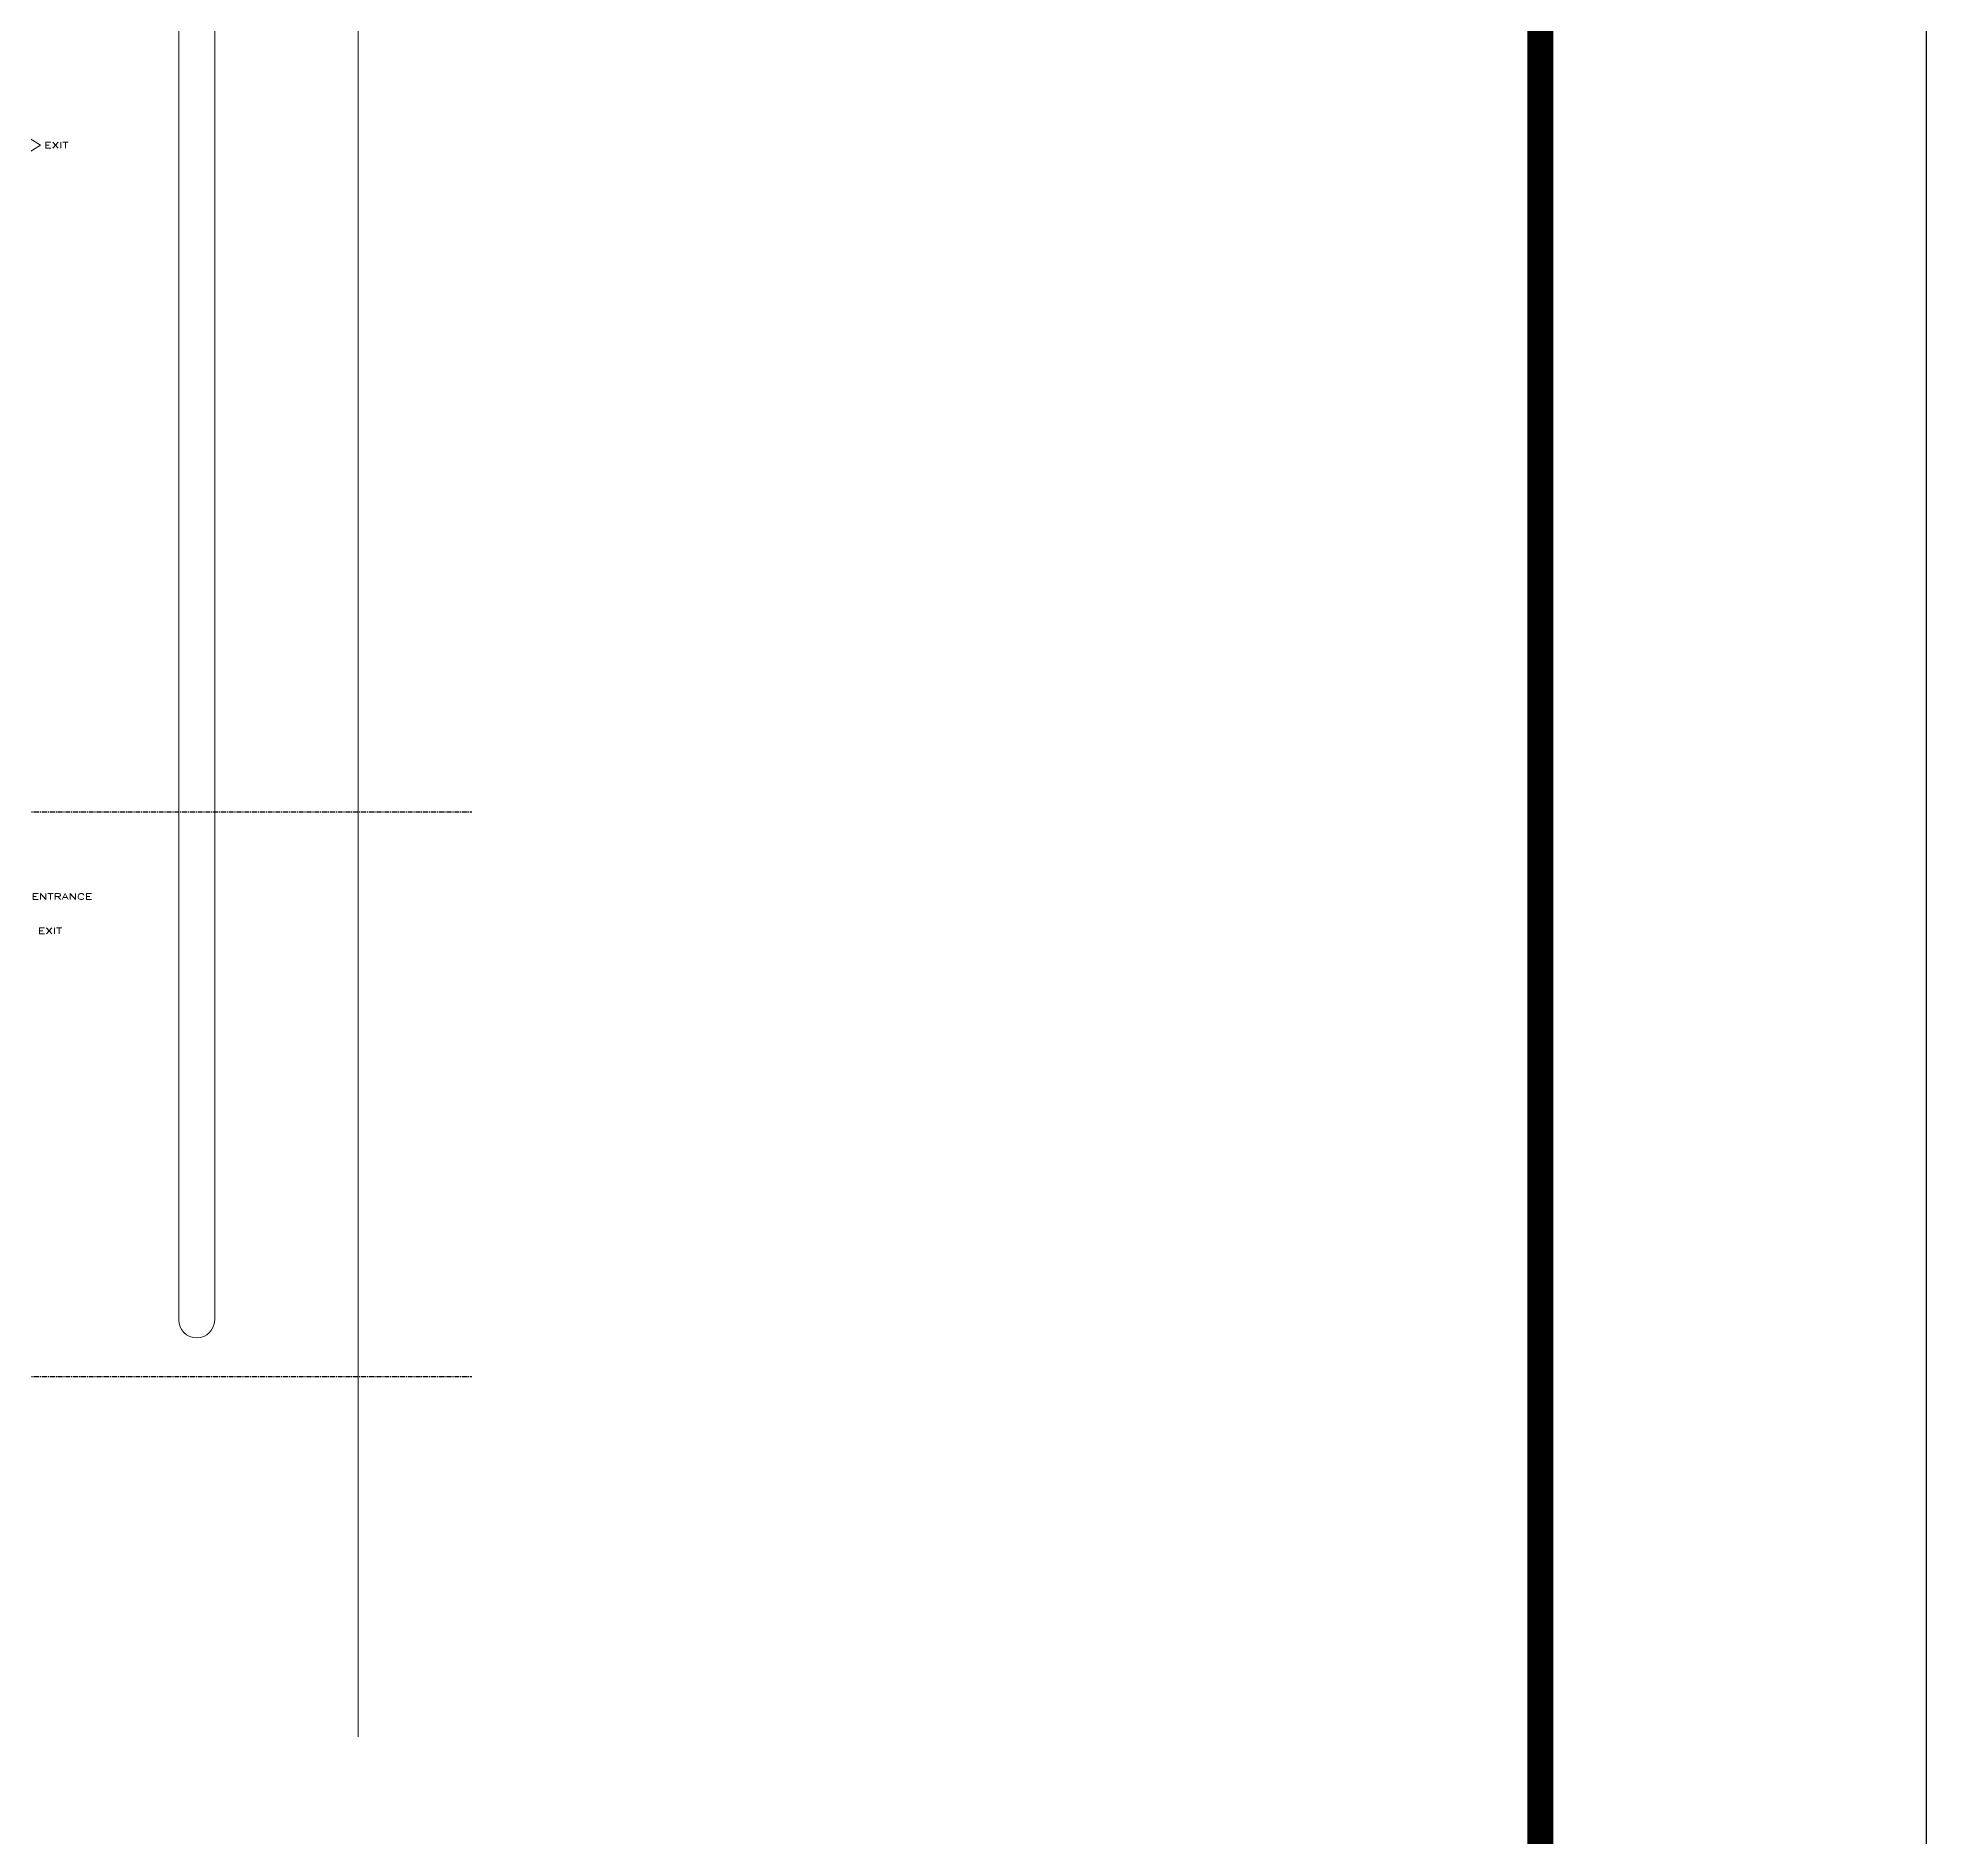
# Model space of a CAD drawing. Header units: inches. Extents: x 25089 to 72263, y 7867 to 40899.
# Drawn here: x 70709 to 72263, y 11272 to 12753 of the extents above; entities that cross this region are included whole.
import ezdxf

# ---------------------------------------------------------------- set-up
doc = ezdxf.new("R2010")
doc.units = ezdxf.units.IN
doc.header["$MEASUREMENT"] = 0
doc.linetypes.add('CENTERX2', pattern=[4, 2.5, -0.5, 0.5, -0.5])
for name, color, linetype in [('AR-AXIS', 9, 'CENTERX2'), ('FRAME', 6, 'Continuous'), ('TX1', 4, 'Continuous')]:
    doc.layers.add(name, color=color, linetype=linetype)
doc.layers.add('CURVE', color=8, linetype='Continuous', lineweight=18)
doc.layers.add('schematic lines', color=110, linetype='Continuous', lineweight=25)
doc.styles.add('ROMANC', font='romanc', dxfattribs={"height": 0.1})

# ---------------------------------------------------------------- blocks, each defined once
blk = doc.blocks.new('DRIVEWAY LOCATOR')
for p, q in [((-1232, -16), (-523, 434)), ((-523, 134), (-523, 434)), ((-523, -466), (-1232, -16)), ((-523, -166), (-523, -466))]:
    blk.add_line(p, q)
for points in [[(-523, 134), (82, 278)], [(82, -278), (-523, -166)]]:
    blk.add_lwpolyline(points)
blk.add_arc((514, 0), 514, 147.2089, 212.7911)
blk = doc.blocks.new('AHHMS TEMPLATE')
at = {"layer": 'AR-AXIS', "color": 8, "ltscale": 2}
for p, q in [((-1492933, 82819.9), (-1488915.2, 82819.9)), ((-1492933, 82238.9), (-1488915.2, 82238.9))]:
    blk.add_line(p, q, dxfattribs=at)
at = {"layer": 'CURVE', "color": 8}
for p, q in [((-1489031.8, 84528.8), (-1489031.8, 81868.4)), ((-1489216.4, 82297.3), (-1489216.4, 84510.4)), ((-1489179.5, 82297.3), (-1489179.5, 84510.4))]:
    blk.add_line(p, q, dxfattribs=at)
blk.add_arc((-1489198, 82297.3), 18.5, 180, 0, dxfattribs=at)
at = {"layer": 'FRAME'}
for points in [[(-1546386.7, 77508.9), (-1546386.7, 118799), (-1487419.4, 118799), (-1487419.4, 77508.9)], [(-1546386.7, 118799), (-1487419.4, 118799), (-1487419.4, 77508.9), (-1546386.7, 77508.9)], [(-1546002.5, 77893.2), (-1546002.5, 118414.8), (-1487803.6, 118414.8), (-1487803.6, 77893.2)], [(-1545989.7, 77906), (-1545989.7, 118402), (-1487816.4, 118402), (-1487816.4, 77906)], [(-1545976.9, 77918.8), (-1545976.9, 118389.2), (-1487829.2, 118389.2), (-1487829.2, 77918.8)]]:
    blk.add_lwpolyline(points, close=True, dxfattribs=at)
at = {"layer": 'FRAME', "color": 6, "const_width": 25.6}
blk.add_lwpolyline([(-1487816.4, 118402), (-1487816.4, 77906), (-1545989.7, 77906), (-1545989.7, 118402)], close=True, dxfattribs=at)
at = {"layer": 'CURVE', "color": 8, "xscale": 0.02307488024234772, "yscale": 0.02307488024234772, "zscale": 0.02307488024234772, "rotation": 180}
blk.add_blockref('DRIVEWAY LOCATOR', (-1489387, 83505.1), dxfattribs=at)
at = {"layer": 'TX1', "color": 8, "style": 'ROMANC', "width": 1.5}
for s, p in [('EXIT', (-1489354.6, 83502.4)), ('ENTRANCE', (-1489367.7, 82729.5)), ('EXIT', (-1489361.1, 82694.2))]:
    blk.add_text(s, height=6.15, dxfattribs=at).set_placement(p)

msp = doc.modelspace()

# ---------------------------------------------------------------- block references
at = {"layer": 'schematic lines', "xscale": 0.8, "yscale": 0.8, "zscale": 0.8}
msp.add_blockref('AHHMS TEMPLATE', (1262198.2, -54140.1), dxfattribs=at)

doc.saveas('drawing.dxf')
